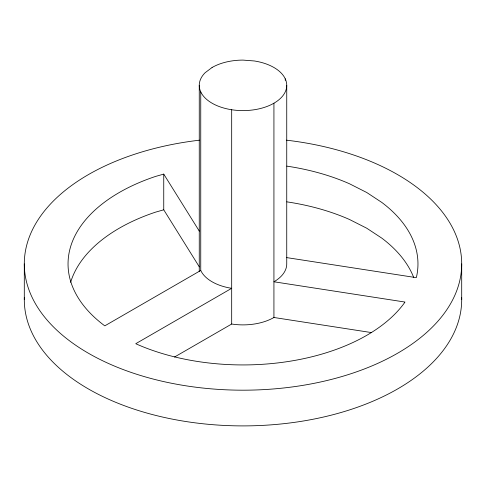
<?xml version="1.0" encoding="UTF-8"?>
<svg xmlns="http://www.w3.org/2000/svg" width="486" height="486" viewBox="0 0 486 486"><rect width="100%" height="100%" fill="white"/><g stroke="black" fill="none" stroke-linecap="round" stroke-linejoin="round"><path stroke-width="0.73" d="M286.74 85.354L286.74 263.922A43.74 25.254 0 0 1 273.928 281.777L404.953 302.049L404.644 302.578A174.96 101.015 0 0 1 136.493 344.058L135.764 343.693L231.682 288.313A43.74 25.254 0 0 1 200.748 270.459L104.836 325.833L104.192 325.413A174.96 101.015 0 0 1 155.52 176.442L163.746 174.103L199.327 231.16M174.523 357.028L231.682 324.028A43.74 25.254 0 0 0 273.928 317.492L371.261 332.552M199.327 266.875L163.746 209.812L155.52 212.157A174.96 101.015 0 0 0 70.628 282.323M286.746 257.616L416.271 277.652L416.466 277.105A174.96 101.015 0 0 0 381.808 202.431L366.717 192.492L349.507 183.781A174.96 101.015 0 0 0 286.813 166.127M461.7 263.922L461.7 299.637M285.252 78.817L285.252 80.33M273.928 103.208L273.928 317.492M231.682 109.745L231.682 324.028M200.748 91.89L200.748 270.459M199.26 85.354L199.26 271.619M163.746 174.103L163.746 209.812M24.3 263.922L24.3 299.637M461.664 297.383A218.7 126.263 0 0 1 243 425.9A218.7 126.263 0 0 1 24.336 297.383M286.813 201.842A174.96 101.015 0 0 1 349.507 219.496L366.717 228.207L381.808 238.14A174.96 101.015 0 0 1 413.726 277.542M286.406 140.168A218.7 126.263 0 0 1 424.703 334.192A218.7 126.263 0 0 1 61.297 334.192A218.7 126.263 0 0 1 199.594 140.168M212.072 67.493L205.122 72.724A43.74 25.254 0 0 0 224.514 108.238A43.74 25.254 0 0 0 284.103 93.992A43.74 25.254 0 0 0 254.318 60.963L243 60.1A43.74 25.254 0 0 0 212.072 67.493"/></g></svg>
